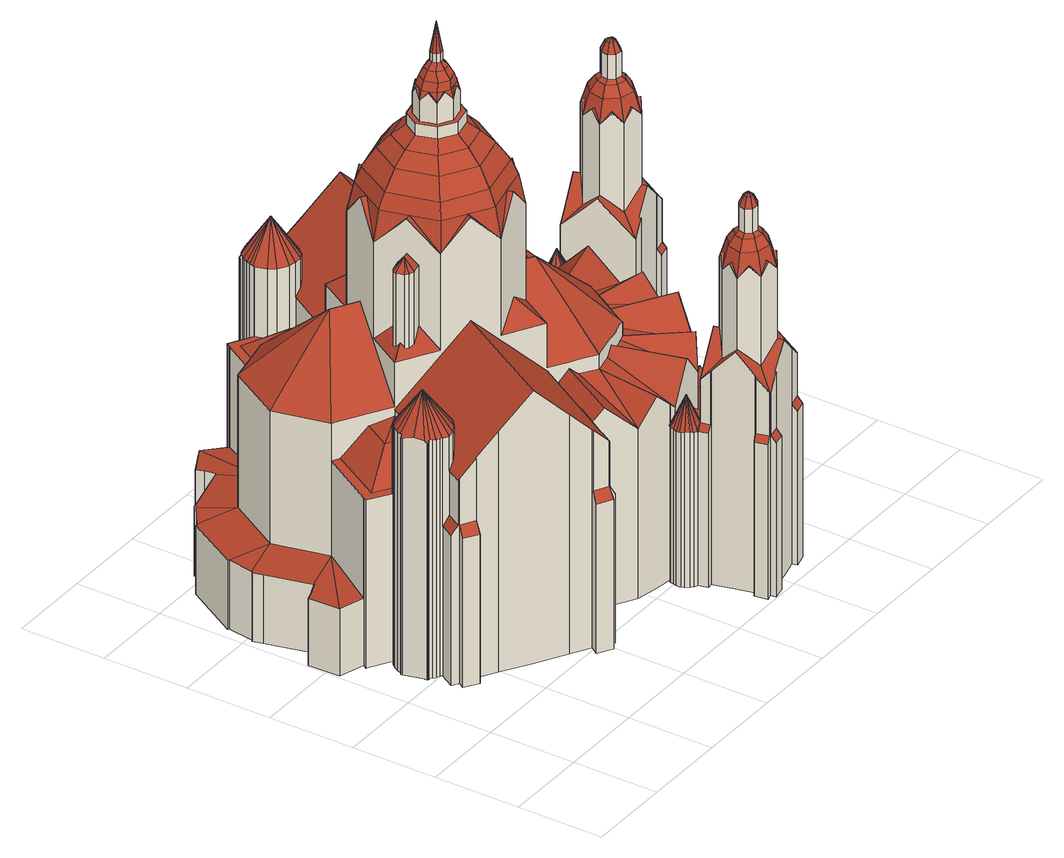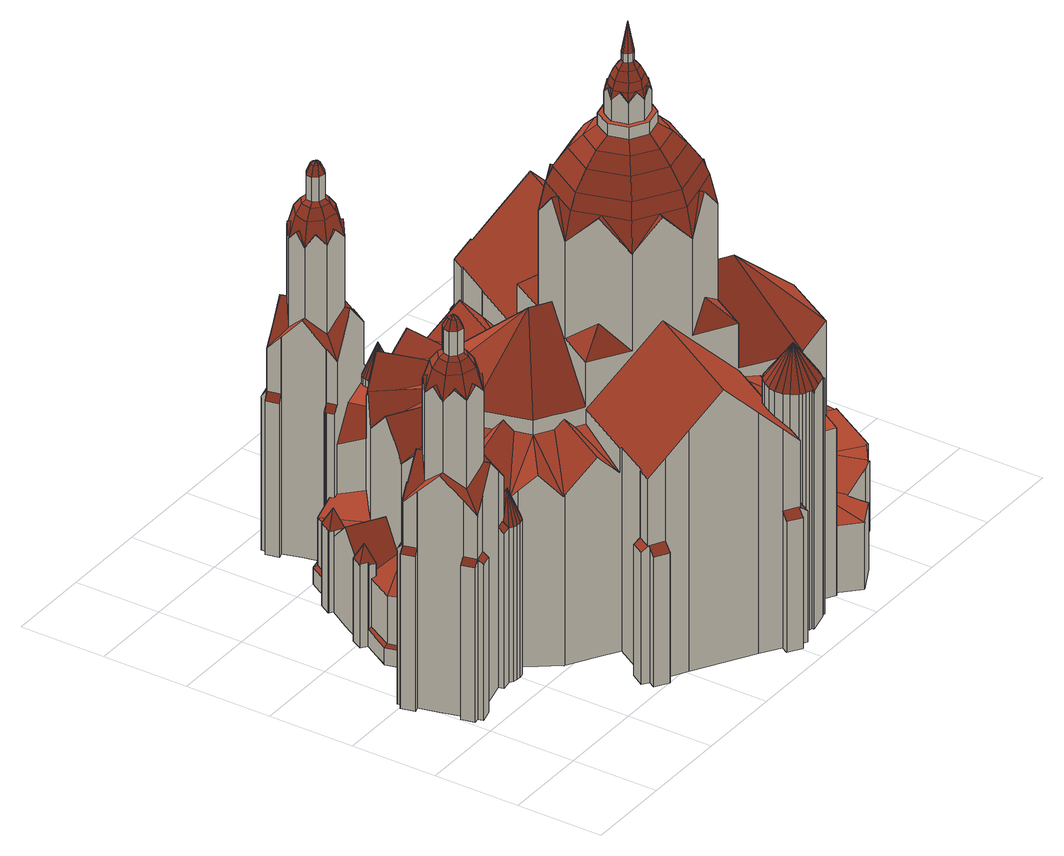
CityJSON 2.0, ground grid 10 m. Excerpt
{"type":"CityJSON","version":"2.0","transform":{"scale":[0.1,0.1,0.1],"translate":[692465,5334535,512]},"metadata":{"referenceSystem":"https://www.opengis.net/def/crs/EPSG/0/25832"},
"CityObjects":{
"building1":{"type":"Building","attributes":{"name":"St. Lukas","Gemeindeschluessel":"09162000","HoeheDach":"576.080","HoeheGrund":"512.610","Methode":"2000","NiedrigsteTraufeDesGebaeudes":"514.585","Geometrietyp2DReferenz":"3000","function":"31001_3041","roofType":"3100","measuredHeight":63.47},"geometry":[{"type":"MultiSurface","lod":"2","boundaries":[[[0,1,2,3,4]],[[5,6,7]],[[8,9,10,11]],[[12,13,14,15,16,17,18,19]],[[20,21,22,23,24,25,26]],[[27,28,29,30]],[[31,32,33,34,35]],[[36,37,38,39]],[[40,41,42,43]],[[44,45,46,47]],[[48,49,50,51,52,53,54]],[[36,39,55]],[[56,57,58]],[[59,60,61,62,63,64]],[[65,66,5]],[[67,68,69,70]],[[62,71,72,73,74,75,63]],[[76,77,78,79,80,81]],[[82,83,84,85,86,87]],[[88,89,90,91,92]],[[93,94,95,84,83,96]],[[97,98,99,100]],[[101,102,103,104]],[[105,106,36]],[[107,108,109,5,110,111,112,113]],[[114,28,27,115,116,117]],[[118,119,120,121]],[[122,123,124,125]],[[126,127,128]],[[129,130,131]],[[132,133,134,135]],[[136,137,138,139]],[[140,141,142,143]],[[144,145,146]],[[147,148,1,0,149]],[[150,151,152,153,154,155]],[[156,157,158,159,160,161,162,163,164]],[[165,166,167,168,169,170,171]],[[12,19,172]],[[173,174,175,176,177]],[[178,179,180]],[[181,167,166,182]],[[183,184,185,186]],[[187,188,45]],[[189,190,191]],[[192,193,194,195]],[[196,197,198,199,200,201,202]],[[203,204,205]],[[206,207,208,209,210,211]],[[212,213,214,215]],[[208,216,69,209]],[[217,218,219,220]],[[221,222,223,224,225,226]],[[227,228,229,230,30,29]],[[231,232,69]],[[168,167,181,233]],[[234,235,236,237,238,239]],[[166,165,240,182]],[[180,241,242]],[[243,244,245,246,64,63,75,90,89,88]],[[247,228,227,12]],[[248,249,250,251,252,253]],[[254,255,256,257]],[[258,259,260,261]],[[191,190,262]],[[263,264,187,45,44]],[[265,266,267,268,269,270]],[[80,79,271]],[[129,131,272]],[[273,125,274,275,276]],[[277,278,279]],[[280,281,282,283,284]],[[135,134,285,286,287,288,289,290]],[[291,292,293,294]],[[295,296,297]],[[298,299,300,301]],[[302,303,304,305]],[[187,264,306,188]],[[307,308,309,310,251,250,311,312,313,314]],[[315,316,317,318]],[[319,157,320]],[[272,131,321]],[[57,322,323,324,325]],[[326,327,328,329,330,331,332,333,334,335,336,337,338,339,340]],[[341,342,343]],[[344,345,173,346]],[[347,348,349,350,351,352]],[[353,354,355,356]],[[357,358,359]],[[176,360,129,272,177]],[[361,362,363,364,365,366]],[[367,172,368,369]],[[318,370,371,372,373,315]],[[296,374,375,376,377,297]],[[378,288,287,379]],[[380,381,382,383]],[[384,212,215,385]],[[386,387,388,389]],[[84,95,10,5,85]],[[390,391,392,393,394,395,396,397]],[[398,399,386]],[[400,401,402,403]],[[404,405,406,407,245,408,409]],[[410,411,258,412]],[[413,68,67,414]],[[415,416,398,417]],[[418,419,420,421,422,423,333]],[[424,425,354,353]],[[426,16,15,427]],[[428,429,430,431]],[[432,433,434,147,435,436]],[[79,78,437,438,145,439]],[[335,334,36]],[[323,302,305,324]],[[440,441,442,443]],[[444,445,9,8]],[[446,447,448]],[[100,407,406,449]],[[450,451,452,453]],[[454,455,456]],[[457,458,459,460,461,462]],[[463,464,446]],[[304,242,241,465]],[[466,467,468]],[[469,21,20]],[[470,471,472,473,474]],[[425,475,12]],[[476,477,367,369,478,479]],[[111,110,480,481,482,483]],[[484,485,486,487,488,489,54]],[[177,272,346]],[[490,170,169,168,233,491,152,151,150,492,493,494,495,496,497,498,499,500,501,502,503,504,31,35,505,506,507,508,509,510,511,512,513,514,515,516,517,518,517,118,121,519,520,201,200,199,470,474,521,384,385,522,523,524,525,526,527,413,414,528,529,530,207,206,211,531,532,533,534,535,536,537,538,539,540,541,542,543,544,545,546,547,548,549,550,551,552,553,554,555,556,557,558,96,83,82,87,235,234,239,559,267,266,265,560,561,562,563,564,565,566,567,483,482,481,568,569,570,571,572,573,574,575,576,263,44,47,217,220,577,428,431,578,579,580,581,582,397,396,395,394,583,584,585,586,587,588,589,590,591,378,379,479,478,369,368,592,593,594,426,427,595,314,313,312,311,250,249,248,116,115,27,30,230,229,596,597,598,599,600,601,602,603,604,605,606,607,25,24,23,608,609,610,163,162,161,160,611,612,613,614,615,616,617,618,619,620,621,622,623,624,625,626,627,628,629,630,631,632,633,460,459,458,634,635]],[[436,435,147,149,636]],[[637,638,639]],[[640,452,641,642,643]],[[644,228,247,645,646]],[[465,647,383,648]],[[145,144,649]],[[650,651,652,653]],[[654,655,656]],[[81,657,658]],[[659,660,661,469]],[[131,662,278,663,664,665]],[[248,253,117,116]],[[666,667,133]],[[364,668,669]],[[598,224,223,599]],[[215,214,670,671,523,522,385]],[[672,673,674,464]],[[675,475,425,424]],[[676,138,137,541,540,539,677]],[[293,292,69]],[[678,261,360,176]],[[417,398,386,389]],[[641,452,679,680,681,104,103,682,683,684,642]],[[685,341,686]],[[429,687,188,688,689,690,430]],[[691,692,402,69,68]],[[473,196,202,693,694,695,696,697]],[[698,699,700,701]],[[702,703,704,297,705,706]],[[707,708,709,710]],[[711,712,653,713]],[[330,329,714,715,716,331]],[[717,718,719,720,721,467,466]],[[722,723,500,499,724]],[[725,726,727,728,729,730]],[[39,38,619,618]],[[446,651,650]],[[374,296,295]],[[731,732,733,734,735,736,737]],[[130,662,131]],[[738,739,740,741]],[[742,743,744,745]],[[746,747,683,682]],[[748,725,749]],[[554,750,751,555]],[[752,155,154,753,754,714,329]],[[755,756,757,586,585,584]],[[336,335,758,759]],[[760,761,762,763]],[[416,764,399]],[[587,765,766,588]],[[767,105,36]],[[69,768,769]],[[770,771,156,164,772,773,661,660,774,775,776]],[[23,22,777,608]],[[394,393,778,583]],[[457,779,780,634,458]],[[19,18,593,592]],[[515,781,782,516]],[[300,783,301]],[[784,785,545,544,786]],[[787,788,789,790]],[[201,520,519,789,693,202]],[[791,711,713,273]],[[485,792,793,486]],[[794,254,257,795]],[[601,600,222,221,796]],[[797,4,3,798,704]],[[799,66,65,800]],[[38,37,801,620,619]],[[351,802,277]],[[128,803,804]],[[805,806,128,804,655,807]],[[808,362,361]],[[409,809,810,404]],[[811,739,738]],[[812,436,636,813,814]],[[785,784,815,816]],[[817,818,819,573,572,571]],[[820,821,822,823]],[[130,278,662]],[[283,722,724,824,825,826,827]],[[123,828,829,830]],[[831,12,477,476,832]],[[833,433,432]],[[601,796,834,602]],[[366,638,637]],[[186,185,821,820]],[[550,549,835,836,837,551]],[[838,839,840,841]],[[842,843,781,515,514]],[[465,241,179,647]],[[844,845,846,847]],[[779,457,848,849]],[[823,822,850,851]],[[852,750,554,553,552,853,854]],[[54,53,346,321,131,665,855,719,718,717,856,857]],[[858,859,262,860,861,862]],[[736,863,377,864,865,737]],[[173,177,346]],[[47,46,218,217]],[[866,867,791,273,276]],[[868,247,12]],[[751,869,870,871,557,556,555]],[[244,243,88,92,872]],[[759,758,873,874]],[[875,876,4,797]],[[401,231,69]],[[505,35,34,709,708]],[[199,198,471,470]],[[877,878,292,291]],[[669,668,838,879,880]],[[493,881,882,494]],[[883,884,364]],[[476,479,379,287,286,832]],[[348,885,349]],[[886,887,858]],[[114,117,253,252,251,310,888,12]],[[764,742,399]],[[889,890,7,891]],[[9,445,5]],[[197,196,473,472]],[[399,387,386]],[[883,347,884]],[[713,122,125,273]],[[194,797,704,703,702]],[[713,653,652,122]],[[892,658,56]],[[228,644,893,596,229]],[[894,895,896,897,898,899,900,901]],[[902,12,903]],[[904,69,216]],[[165,171,848,457,462,728,727,726]],[[905,225,224,598,597,596,893]],[[841,906,907,908]],[[41,180,42]],[[909,910,911,912,913,450,453,640,643,914,738,895]],[[138,676,915,139]],[[41,916,180]],[[754,753,917,918,919,714]],[[639,174,173]],[[920,672,464,463]],[[333,423,422,921,922,923,334]],[[924,446,650]],[[925,926,857,856,717,466,927]],[[730,729,928]],[[257,672,920,795]],[[875,929,744,876]],[[283,827,930,284]],[[186,931,259,183]],[[265,270,932,560]],[[487,933,299,488]],[[934,935,936,937]],[[646,645,938,226]],[[913,912,911,910,909,895,894]],[[402,401,69]],[[357,359,205]],[[279,278,130]],[[939,940,941,942]],[[943,944,945,946,667,666]],[[947,948,949,707,710,950]],[[149,0,951,952]],[[140,74,73,953]],[[954,351,955]],[[607,956,26,25]],[[840,839,957,958]],[[794,795,711,791]],[[529,904,216,530]],[[356,355,902,959]],[[49,301,783,50]],[[795,920,712,711]],[[146,189,960]],[[961,962,33,32]],[[963,244,964,965]],[[464,674,446]],[[954,352,351]],[[966,967,968]],[[288,378,591,590,589,969,967,966,289]],[[852,854,870,869]],[[434,970,971,972,341,685]],[[469,20,26,956,973,659]],[[845,65,5]],[[79,649,974]],[[752,975,881,493,492,150,155]],[[920,463,924,712]],[[679,339,338,680]],[[193,388,929,875]],[[976,977,94,93]],[[978,688,979,391,390,980,981]],[[908,907,982,983]],[[431,430,690,578]],[[69,984,210]],[[959,902,903,945]],[[668,884,985,839,838]],[[674,673,829,447]],[[261,260,986,360]],[[594,593,18,17,16,426]],[[238,237,5,987]],[[365,669,366]],[[988,989,990,991,992]],[[399,993,387]],[[950,994,962,961,995,996]],[[448,447,829,828]],[[360,986,279,130,129]],[[997,998,794,791,867]],[[999,382,1000,887,886]],[[12,308,307,13]],[[543,542,136,139,915,786,544]],[[277,802,278]],[[798,3,374,295,297,704]],[[276,275,274,358,357,205]],[[1001,932,270,269,268,987,5,1002]],[[1003,639,173,345]],[[843,842,788,787]],[[1004,1005,814,1006,1007,1008]],[[57,325,1009]],[[923,922,767,1010]],[[813,1011,192,195]],[[1012,1013,527,526,525,732,731]],[[851,850,1014,1015]],[[706,1016,297,377,863,736]],[[1017,1018,1019,1020]],[[381,960,191,1000,382]],[[934,937,1021,1022]],[[1023,189,146]],[[1024,1025,1026,1027]],[[1028,1029,56,58,1009,1030]],[[694,1031,970,434,833,432]],[[1025,1032,454]],[[965,964,872,92,91,1033,450,913,1034,1035,1036,1037,1038,1039]],[[1040,810,809,1041]],[[300,1042,1043,1044]],[[1045,706,1046]],[[1009,1047,858,862,1048,1030]],[[931,958,260,259]],[[646,226,905,893,644]],[[849,1049,780,779]],[[354,425,12]],[[1050,232,231,1051]],[[725,730,928]],[[937,40,43,1021]],[[741,740,159,158,1052]],[[846,845,5]],[[583,778,755,584]],[[422,421,1053,628,627,626]],[[705,1016,706]],[[887,859,858]],[[442,441,5]],[[42,180,1054]],[[1055,1056,729,126,128,806]],[[1057,55,39,618,617,616]],[[416,399,398]],[[906,1058,820,823]],[[535,534,1026,1059,456,536]],[[98,948,947,950,996,1060,99]],[[1007,1061,702,706,1045,1008]],[[102,36,103]],[[575,574,573,819,890,889,1062,1063,576]],[[955,351,277]],[[631,630,1019,1018,1064]],[[50,783,1044,51]],[[820,1058,931,186]],[[841,840,1058,906]],[[456,455,1065,1066]],[[721,720,719,855,663,278,802,351,350,885,899,898,897,896,895,738,741,1052,319,320,771,770,776,1067,943,666,132,135,290,467]],[[701,877,291,294,1050,1051,400,403,1068,1040,1041,1069,698]],[[873,36,102]],[[918,1070,919]],[[68,1071,737,865,864,1072,316,315,373,405,404,810,1040,1068,403,402,692,691]],[[99,1060,407,100]],[[180,179,241]],[[453,452,640]],[[610,772,164,163]],[[729,127,126]],[[604,774,660,605]],[[620,801,106,621]],[[998,1073,1074,254,794]],[[1075,415,417,1011]],[[624,1076,1077,625]],[[122,652,828,123]],[[1078,761,760]],[[501,282,281,502]],[[1079,12,1080]],[[87,86,236,235]],[[121,120,790,789,519]],[[210,984,531,211]],[[518,517,516,782,787,788,1081]],[[43,42,1054,303]],[[581,981,980,582]],[[366,880,638]],[[651,448,828,652]],[[445,442,5]],[[434,685,686]],[[506,707,949,507]],[[982,1015,410,412]],[[654,656,358]],[[48,489,488,299,298,301,49]],[[541,137,136,542]],[[232,293,69]],[[1005,1004,1082]],[[61,284,930,827,71,62]],[[1082,1004,1008]],[[236,86,85,5,237]],[[349,885,350]],[[960,189,191]],[[979,392,391]],[[1083,1079,1080,1084]],[[326,1085,143,142,1086,1087,327]],[[948,98,97,508,507,949]],[[294,293,232,1050]],[[499,498,497,1088,1089,824,724]],[[285,831,832,286]],[[443,442,445,444]],[[609,608,777,1090,773,772,610]],[[1091,972,1092,1093,317,316,375]],[[124,1094,806,805,807]],[[213,212,384,521,474,473,697]],[[1095,1096,1097,1098,894,901,1099,1100]],[[1089,1088,141,140,953]],[[1101,1102,1103,1018]],[[193,875,797,194]],[[681,680,338,337,336,759,874,101,104]],[[1081,788,842,1092,972,971,970]],[[188,306,927,1104,688]],[[830,829,673,256]],[[919,203,205,716,715,714]],[[990,1105,991]],[[1086,142,141,1088,497,496,495,494,882]],[[1106,1047,1009]],[[712,924,650,653]],[[300,1044,783]],[[914,683,738]],[[902,355,12]],[[879,908,983,175]],[[133,667,946,1083,1084,285,134]],[[634,780,1049,635]],[[145,1023,146]],[[15,14,13,307,314,595,427]],[[441,846,5]],[[36,106,801]],[[748,749,917]],[[2,1,341,343,374,3]],[[808,363,362]],[[658,322,56]],[[788,787,119,118,517,518,1081]],[[564,563,562,561,560,932,1001,1002,109,108,107,565]],[[271,974,934,1022,657]],[[658,657,1022,323,322]],[[1107,743,742,764]],[[74,1085,326,340,1108,1109,75]],[[660,659,973,606,605]],[[688,978,689]],[[1045,1046,1008]],[[1066,1065,1110,942]],[[1054,180,242]],[[227,29,28,114,12]],[[58,57,1009]],[[952,1107,415,1075]],[[36,801,37]],[[372,371,1111,449,406,405,373]],[[906,823,851,907]],[[1112,868,475,675]],[[66,6,5]],[[90,451,450,1033]],[[891,1113,799,800,1114,1115,760,763]],[[5,818,817,1116]],[[800,65,845,844,1114]],[[666,133,132]],[[993,745,744,929]],[[1117,936,380,1118]],[[664,663,855]],[[226,938,796,221]],[[1039,1038,1037,1036,1035,1034,913,894]],[[54,489,48]],[[729,728,1119,1120,128,127]],[[742,745,399]],[[324,999,886,1106,325]],[[486,793,933,487]],[[225,905,226]],[[816,815,1121,1122,548,547,546]],[[69,699,1024]],[[537,536,456,1066,942,941,1123,538]],[[69,769,984]],[[629,1020,1019,630]],[[5,7,890,819,818]],[[871,870,854,853,837,836,1124,1125,1126,1127,844,847,440,443,444,8,11,1128]],[[325,1106,1009]],[[765,757,756,968,967,969,766]],[[1013,1012,1071,68]],[[81,658,892]],[[399,745,993]],[[1129,1130,1131,1132,1039,894,1098]],[[420,1133,1120,1064,1053,421]],[[979,468,467,290,968]],[[52,1043,1042,792,485,484,639,1003,345,344,346,53]],[[951,743,1107,952]],[[387,993,929,388]],[[927,466,1104]],[[415,1107,764,416]],[[876,744,743,951]],[[466,468,1104]],[[434,686,341,1,148,147]],[[645,247,868,1112]],[[974,649,144,935,934]],[[90,1033,91]],[[1015,1014,1134,410]],[[551,837,853,552]],[[784,786,1121,815]],[[5,1116,1135,1136]],[[304,465,648,305]],[[154,153,240,165,726,1137,753]],[[565,107,113,566]],[[343,342,374]],[[767,1010,767,1076,624,623,622,105]],[[407,1060,996,995,246,245]],[[638,880,879,175,174]],[[628,1053,1017,1020,629]],[[446,448,651]],[[753,1137,726,725,748,917]],[[682,36,1138,746]],[[1051,231,401,400]],[[1070,917,998,997,867,919]],[[826,825,824,1089,953,73,72,71,827]],[[475,868,12]],[[1139,716,205,359,358,418]],[[1058,840,958,931]],[[844,1127,1126,1078,1115,1114]],[[32,31,504,503,502,281,280,60,59]],[[528,414,67,70,904,529]],[[368,172,19,592]],[[1080,12,831]],[[12,172,367]],[[803,128,1120,1133,420,655]],[[683,747,811,738]],[[80,271,81]],[[1111,97,100,449]],[[1006,814,813,195,1007]],[[1059,454,456]],[[621,106,105,622]],[[643,642,684,683,914]],[[891,7,6,1113]],[[244,872,964]],[[847,846,441,440]],[[1106,858,1047]],[[951,0,4,876]],[[303,1054,242,304]],[[157,156,771,320]],[[1110,939,942]],[[332,331,716,1139,418,333]],[[990,963,965,1105]],[[123,830,1094,124]],[[638,174,639]],[[1021,43,303,302]],[[1140,76,81,892,56,1029]],[[1113,6,66,799]],[[725,928,729,1056,1141,1074]],[[1115,1078,760]],[[701,700,878,877]],[[292,878,69]],[[192,389,388,193]],[[12,888,310,309,308]],[[1118,380,383,647]],[[669,880,366]],[[1011,417,389,192]],[[559,239,238,987,268,267]],[[500,723,282,501]],[[979,968,756,755,778,393,392]],[[710,962,994,950]],[[985,347,954]],[[274,1142,807,655,654,358]],[[1024,699,698,1069,1041,809,990,989,988,1143,1025]],[[1143,988,992,1032,1025]],[[582,980,390,397]],[[769,768,1027,1026,534,533,532]],[[60,280,284,61]],[[1067,776,775,834,796,938,645,1112,675,424,353,356,959,945,944,943]],[[747,746,1138,1057,616,615,614]],[[700,699,69]],[[983,982,412,678]],[[191,262,1000]],[[195,194,702,1061,1007]],[[873,758,36]],[[705,297,1016]],[[1052,158,157,319]],[[120,119,787,790]],[[693,789,788,1081,970,1031,694]],[[411,183,259,258]],[[255,1056,1055,806,1094]],[[1118,178,916,1117]],[[175,983,678,176]],[[531,984,769,532]],[[454,1032,992,991,1105,965,1039,1132,1131,1130,1129,1098]],[[648,383,382,999]],[[51,1044,1043,52]],[[340,339,679,1108]],[[5,1136,480,110]],[[36,55,1057,1138]],[[833,434,433]],[[606,973,956,607]],[[588,766,969,589]],[[804,803,655]],[[509,371,370,510]],[[509,508,97,1111,371]],[[190,189,1144,1145,860,262]],[[647,179,178,1118]],[[1026,1025,454,1059]],[[747,614,613,612,611,160,159,740,739,811]],[[632,1103,1102,633]],[[907,851,1015,982]],[[636,149,952,1075]],[[9,5,10]],[[793,300,933]],[[690,689,978,580,579,578]],[[506,505,708,707]],[[1074,1141,1056,255,254]],[[364,363,808,1100,1099,901,900,899,885,348,347,883]],[[79,974,271]],[[1017,1053,1064,1018]],[[45,188,687,219,218,46]],[[480,1136,1135,569,568,481]],[[204,919,867,866,276,205]],[[322,57,56]],[[213,697,670,214]],[[355,354,12]],[[103,36,682]],[[548,1122,835,549]],[[917,1070,918]],[[1062,889,891,763,762,306,264,1063]],[[113,112,111,483,567,566]],[[256,673,672,257]],[[538,1123,677,539]],[[334,923,1010,767,36]],[[878,700,69]],[[377,376,375,316,1072,864]],[[524,523,671,733,732,525]],[[792,1042,300,793]],[[1018,1064,461,1101]],[[471,198,197,472]],[[835,1122,1121,786,915,676,677,1123,941,940,1146,1124,836]],[[957,955,277,279,986]],[[636,1075,1011,813]],[[975,752,329,328]],[[977,11,10,95,94]],[[735,734,1008,1046,706,736]],[[412,258,261,678]],[[469,661,773,1090]],[[762,761,1078,1126,1125,1124,1146,940,939,1110,1065,455,454,1098,1097,1096,1095,1100,808,361,366,637,639,484,54,857,926,925,927,306]],[[838,841,908,879]],[[671,670,697,696,1147,734,733]],[[347,985,884]],[[143,1085,74,140]],[[305,648,999,324]],[[917,749,725,1074,1073,998]],[[209,69,210]],[[919,204,203]],[[968,290,289,966]],[[90,75,1109,1108,679,452,451]],[[887,262,859]],[[439,649,79]],[[937,936,1117,40]],[[272,321,346]],[[777,22,21,469,1090]],[[758,335,36]],[[170,490,635,1049,849,848,171]],[[70,69,904]],[[1022,1021,302,323]],[[463,446,924]],[[125,124,807,1142,274]],[[365,364,669]],[[976,1128,11,977]],[[410,1134,1148,411]],[[664,855,665]],[[460,633,1102,1101,461]],[[775,774,604,603,602,834]],[[710,709,34,33,962]],[[271,657,81]],[[995,961,32,59,64,246]],[[916,178,180]],[[347,352,954]],[[69,1024,1027,768]],[[1117,916,41,40]],[[145,438,1149,1144,189,1023]],[[1119,728,462,461,1064,1120]],[[1150,1151,1005]],[[545,785,816,546]],[[933,300,299]],[[530,216,208,207]],[[787,782,781,843]],[[842,514,513,512,1093,1092]],[[1084,1080,831,285]],[[580,978,981,581]],[[1064,1018,1103,632,631]],[[946,945,903,1079,1083]],[[922,921,1077,1076,767]],[[809,409,408,245,244,963,990]],[[874,873,102,101]],[[12,367,477]],[[558,557,871,1128,976,93,96]],[[936,935,381,380]],[[958,957,986,260]],[[1002,5,109]],[[512,511,510,370,318,317,1093]],[[935,144,146,960,381]],[[599,223,222,600]],[[491,233,181,182,240,153,152]],[[1135,1116,817,571,570,569]],[[411,1148,184,183]],[[586,757,765,587]],[[577,220,219,687,429,428]],[[327,1087,1086,882,881,975,328]],[[626,625,1077,921,422]],[[527,1013,68,691,68,413]],[[674,447,446]],[[750,852,869,751]],[[1000,262,887]],[[695,694,432,1150,1005,696]],[[358,656,655,420,419,418]],[[341,972,1091,375,374,342]],[[1005,1082,1008,734,1147,696]],[[432,1151,1150]],[[364,884,668]],[[256,255,1094,830]],[[439,145,649]],[[903,12,1079]],[[839,985,954,955,957]],[[576,1063,264,263]],[[1012,731,737,1071]],[[886,858,1106]],[[1151,432,436,812,814,1005]],[[282,723,722,283]],[[688,1104,468,979]],[[1014,850,822,821,185,184,1148,1134],[1048,862,861,860,1145,1144,1149,438,437,78,77,76,1140,1029,1028,1030]]],"semantics":{"surfaces":[{"type":"RoofSurface"},{"type":"WallSurface"},{"type":"GroundSurface"}],"values":[0,0,1,0,1,1,1,0,1,1,0,0,0,0,0,0,0,1,1,0,1,0,1,0,0,1,1,0,0,0,0,0,0,0,0,1,1,1,0,0,0,0,1,0,0,0,1,0,1,0,0,1,0,1,0,1,1,1,0,1,0,1,0,0,0,1,1,0,0,0,0,0,0,1,0,0,0,1,1,1,0,0,0,1,0,0,1,1,0,0,1,1,0,1,1,0,1,0,0,1,0,1,0,0,1,0,0,1,1,1,0,1,0,0,1,1,0,1,0,0,1,0,1,0,1,1,0,1,1,0,0,2,0,0,0,1,0,0,0,0,0,1,1,1,0,0,1,1,0,1,1,0,0,0,1,0,0,0,0,1,0,0,1,0,0,1,1,1,0,0,0,0,0,0,1,0,1,0,1,1,0,0,1,0,0,0,1,1,1,1,1,0,1,1,1,0,1,0,1,0,1,1,0,0,0,0,1,0,0,0,1,1,0,0,1,0,0,1,0,1,1,0,1,1,1,1,1,1,1,1,0,0,1,0,0,1,0,1,0,0,1,1,1,0,1,0,1,0,0,0,0,1,0,1,0,0,0,0,1,0,1,0,0,0,0,1,0,0,1,1,0,1,0,0,1,0,0,0,1,1,0,0,1,1,0,1,0,0,0,0,1,1,0,0,1,0,1,0,0,1,1,1,1,0,1,0,0,0,0,1,1,1,0,0,0,1,0,0,1,0,0,0,1,0,1,0,0,0,1,0,0,0,0,1,0,0,0,0,0,1,0,0,0,0,0,1,0,0,1,0,1,1,1,0,0,0,0,1,1,1,0,1,0,0,0,1,0,0,0,0,1,0,0,0,0,1,1,0,0,0,0,0,1,0,0,1,1,0,0,1,0,1,1,0,0,0,1,0,0,0,1,1,0,0,1,0,1,1,0,1,1,1,0,1,0,1,1,1,1,1,1,0,0,0,0,1,0,0,1,1,0,0,1,0,0,0,0,0,1,1,1,1,1,1,1,1,0,0,1,0,0,0,0,0,0,1,1,1,0,1,0,0,0,0,0,0,0,1,0,1,0,0,0,0,0,0,1,1,0,0,0,0,1,0,0,0,0,0,0,1,0,1,0,1,0,0,0,0,1,0,0,0,0,1,0,1,1,0,0,1,1,1,0,1,0,1,0,0,0,0,0,0,0,0,0,1,1,1,0,0,0,1,0,0,1,0,0,1,1,1,0,0,0,1,0,1,0,0,1,0,1,0,1,0,1,0,1,0,1,1,1,1,0,0,1,0,0,0,0,0,1,0,1,0,1,0,0,1,1,0,0,0,0,0,0,1,1,0,0,1,0,1,0,0,0,1,1,1,0,0,0,0,1,0,1,1,1,0,1,0,0,0,0,0,0,0,0,0,0,0,1,0,1,1,0,1,1,0,0,0,1,1,0,1,1,1,1,0,1,1,0,0,0,0,1,1,0,1,0,1,0,1,0,0,1,0,0,1,0,0,1,1,1,0,0,0,1,0,1,0,0,0,0,1,1,1,0,1,1,0,0,0,1,0,0,0,0,1,1,0,0,0,0,0,0,1,0,0,0,0,0,1,1,0,1,1,0,0,0,0,0,0,1,1,0,0,1,0,1,0,1,1,1,1,1,0,1,1,0,1,0,0,0,1,0,1,1,1,1,1,1,0,1,1,0,0,0,1,1,1,1,0,0,0,0,0,0,1,1,0,0,0,1,0]}}]}
},
"vertices":[
[414,58,409],[422,60,398],[416,66,398],[410,73,398],[406,66,409],[70,229,333],[78,260,289],[69,260,289],[78,197,256],[78,197,289],[69,196,289],[69,196,248],[254,535,333],[235,558,290],[235,558,289],[234,558,288],[232,558,287],[233,556,289],[233,555,290],[229,551,290],[437,482,168],[437,482,169],[444,478,163],[444,478,6],[437,482,6],[436,483,6],[436,483,168],[269,560,6],[269,560,290],[272,558,289],[272,558,6],[503,146,6],[503,146,96],[503,146,103],[507,143,103],[507,143,6],[501,354,227],[495,368,191],[495,368,190],[491,365,190],[252,326,595],[252,326,606],[247,325,606],[247,325,595],[4,285,6],[4,285,86],[3,322,86],[3,322,6],[148,308,318],[146,312,314],[148,316,312],[152,319,315],[166,322,329],[159,347,304],[134,305,304],[488,362,190],[229,317,558],[229,327,568],[227,326,568],[518,170,124],[532,194,96],[521,201,96],[525,208,88],[493,217,96],[479,193,124],[93,253,289],[87,258,289],[340,81,190],[344,79,190],[347,95,227],[340,82,190],[530,215,88],[532,214,87],[534,212,86],[552,243,86],[498,224,96],[245,308,533],[254,310,533],[263,312,533],[263,312,558],[254,310,568],[245,308,558],[62,200,6],[62,199,6],[62,199,290],[62,200,290],[59,201,289],[59,201,6],[479,193,244],[493,217,216],[498,224,208],[417,244,232],[411,234,244],[52,182,184],[62,199,184],[62,199,289],[52,182,6],[471,100,26],[491,133,26],[488,135,29],[469,104,29],[498,335,180],[498,335,189],[494,336,189],[494,336,180],[510,368,190],[505,369,190],[41,234,288],[42,231,289],[44,222,292],[43,237,291],[43,236,291],[42,236,289],[41,236,287],[268,560,290],[268,560,6],[265,562,6],[265,562,290],[447,21,6],[447,21,189],[432,17,189],[432,17,6],[551,333,413],[557,339,413],[556,344,409],[547,336,409],[581,344,385],[584,346,385],[576,355,372],[197,396,454],[228,404,454],[192,402,419],[197,457,236],[215,487,236],[201,536,206],[165,476,206],[209,89,184],[218,105,184],[213,107,195],[204,92,195],[552,243,29],[556,243,26],[547,277,26],[544,276,29],[269,327,568],[272,327,558],[267,335,568],[417,43,398],[420,51,398],[411,46,409],[547,285,6],[570,290,6],[594,296,6],[594,296,263],[570,290,288],[547,285,264],[404,426,248],[404,426,218],[425,413,244],[457,394,209],[457,394,6],[425,413,6],[404,426,6],[403,427,6],[403,427,249],[609,299,248],[609,299,197],[610,294,191],[610,294,6],[609,299,6],[608,300,6],[608,300,248],[226,545,290],[175,314,454],[184,283,454],[189,287,472],[174,344,472],[166,346,454],[253,335,606],[249,338,606],[248,331,641],[595,290,191],[594,295,197],[252,360,519],[252,360,533],[272,349,533],[272,349,519],[34,276,86],[73,341,93],[267,345,558],[259,350,568],[258,347,568],[387,51,413],[389,59,413],[385,61,409],[382,50,409],[384,11,264],[384,11,197],[385,5,189],[385,5,6],[384,11,6],[384,12,6],[384,12,264],[536,310,385],[539,313,385],[528,320,372],[332,93,6],[332,92,6],[332,92,190],[332,93,190],[332,97,190],[332,97,6],[362,6,190],[368,8,197],[364,23,197],[359,21,190],[334,88,191],[13,325,6],[13,325,87],[26,330,88],[26,330,6],[308,558,169],[313,566,162],[298,576,162],[293,568,168],[292,569,168],[291,568,169],[274,556,290],[275,556,289],[275,556,6],[274,556,6],[361,87,189],[362,90,189],[595,290,6],[55,203,6],[56,203,6],[56,203,290],[55,203,290],[53,205,290],[53,205,6],[594,295,263],[244,336,606],[242,332,606],[465,169,216],[460,162,208],[460,162,96],[465,169,96],[279,548,289],[262,563,6],[262,564,6],[261,565,6],[261,565,287],[262,564,289],[262,563,290],[574,320,409],[576,332,409],[571,331,413],[569,323,413],[220,367,508],[255,375,508],[257,389,493],[211,379,493],[252,354,558],[34,276,6],[34,276,206],[48,207,6],[49,207,6],[50,208,6],[50,208,290],[49,207,289],[48,207,287],[253,313,568],[182,371,454],[544,324,409],[540,340,398],[538,331,398],[536,322,398],[286,395,454],[261,418,419],[260,411,454],[532,194,103],[532,195,105],[537,192,105],[533,203,124],[521,201,103],[227,521,206],[223,534,206],[197,549,206],[194,544,206],[194,545,206],[156,481,206],[363,100,180],[363,100,189],[363,95,189],[363,95,180],[402,78,385],[402,81,385],[390,84,372],[148,308,401],[149,303,401],[160,311,413],[146,312,401],[238,324,588],[243,327,595],[242,332,595],[236,333,588],[73,341,206],[237,559,290],[249,562,290],[257,564,289],[260,565,289],[260,565,6],[257,564,6],[249,562,6],[237,559,6],[428,100,197],[428,100,248],[430,89,260],[430,89,197],[374,351,231],[363,357,231],[176,375,454],[232,319,568],[234,320,578],[230,334,578],[227,335,568],[532,274,91],[532,274,189],[531,279,197],[531,279,248],[523,311,280],[521,318,288],[516,340,265],[512,357,248],[512,357,200],[516,340,189],[516,340,180],[521,318,180],[523,311,180],[531,279,147],[531,279,91],[430,62,372],[422,70,385],[419,68,385],[166,322,444],[168,313,454],[159,347,419],[337,315,419],[337,315,304],[328,349,329],[319,384,304],[319,384,419],[328,349,454],[276,515,262],[276,515,289],[270,508,289],[270,508,260],[535,331,385],[533,344,372],[531,332,385],[201,390,472],[235,244,304],[270,252,329],[304,260,304],[304,260,419],[270,252,454],[235,244,419],[224,540,290],[226,545,6],[224,540,6],[436,90,190],[436,92,189],[435,96,189],[434,101,189],[414,79,372],[414,79,266],[402,81,277],[390,84,288],[194,544,6],[197,549,6],[258,338,588],[262,342,578],[251,349,578],[250,343,588],[362,6,6],[359,21,6],[392,52,453],[393,56,453],[389,59,442],[387,51,442],[53,489,88],[54,490,88],[77,507,89],[79,508,89],[79,508,6],[77,507,6],[54,490,6],[53,489,6],[395,49,453],[398,54,457],[359,84,180],[359,84,189],[356,82,189],[356,82,180],[428,100,91],[434,101,90],[435,96,89],[469,104,86],[439,145,96],[413,125,96],[218,336,519],[230,355,519],[204,339,508],[344,79,6],[340,81,6],[400,44,442],[399,49,453],[392,45,442],[533,344,266],[543,352,277],[552,360,288],[550,367,288],[528,361,264],[516,358,252],[281,523,262],[281,523,289],[232,558,6],[234,558,6],[12,382,6],[12,382,88],[9,394,88],[9,394,6],[405,24,372],[413,34,385],[424,39,372],[410,37,398],[403,31,398],[268,320,533],[272,327,533],[268,320,568],[103,226,262],[103,226,289],[96,210,289],[96,210,264],[89,203,262],[89,203,289],[560,328,457],[563,333,453],[559,334,453],[435,96,29],[430,265,235],[502,251,235],[507,282,208],[429,269,232],[329,188,234],[310,200,234],[291,116,208],[605,315,264],[605,315,6],[599,338,6],[593,362,6],[593,362,264],[599,338,288],[562,323,453],[565,326,453],[244,336,595],[147,392,330],[156,481,251],[96,469,251],[437,481,169],[370,2,6],[370,2,189],[369,8,197],[369,8,248],[369,8,6],[283,532,289],[223,534,290],[223,535,290],[223,535,6],[223,534,6],[45,242,290],[45,242,6],[43,237,6],[43,236,6],[178,279,304],[171,301,329],[159,298,315],[153,300,313],[149,303,314],[148,308,319],[609,300,6],[594,295,6],[547,283,6],[549,278,6],[547,278,6],[547,277,6],[556,243,6],[556,242,6],[537,211,6],[537,210,6],[544,205,6],[537,192,6],[532,195,6],[532,194,6],[518,170,6],[507,142,6],[499,129,6],[491,133,6],[471,100,6],[436,92,6],[436,90,6],[430,89,6],[430,88,6],[436,63,6],[442,42,6],[448,44,6],[452,29,6],[446,27,6],[445,27,6],[430,23,6],[407,17,6],[368,8,6],[364,23,6],[365,23,6],[360,44,6],[353,69,6],[352,69,6],[347,68,6],[340,82,6],[337,84,6],[334,88,6],[333,101,6],[334,105,6],[336,108,6],[337,108,6],[318,111,6],[291,116,6],[258,135,6],[237,148,6],[212,108,6],[213,107,6],[218,105,6],[209,89,6],[204,92,6],[203,92,6],[199,84,6],[182,94,6],[187,101,6],[188,103,6],[166,116,6],[132,136,6],[99,156,6],[77,169,6],[76,168,6],[71,160,6],[55,170,6],[60,177,6],[60,178,6],[58,178,6],[51,207,6],[47,208,6],[47,210,6],[47,211,6],[44,222,6],[42,231,6],[41,234,6],[41,236,6],[42,236,6],[46,244,6],[48,248,6],[51,251,6],[52,252,6],[55,254,6],[57,255,6],[56,256,6],[32,271,6],[31,271,6],[25,331,6],[11,395,6],[11,396,6],[16,426,6],[14,427,6],[51,490,6],[78,510,6],[90,513,6],[141,526,6],[143,527,6],[141,540,6],[139,549,6],[171,566,6],[172,566,6],[194,545,6],[229,551,6],[233,555,6],[233,556,6],[235,558,6],[285,573,6],[292,569,6],[293,568,6],[298,576,6],[313,566,6],[308,558,6],[330,544,6],[364,524,6],[397,504,6],[420,491,6],[425,500,6],[441,491,6],[434,462,6],[428,466,6],[427,467,6],[458,394,6],[458,393,6],[473,373,6],[485,357,6],[485,358,6],[487,361,6],[488,362,6],[491,365,6],[495,368,6],[500,369,6],[505,369,6],[510,368,6],[514,365,6],[515,365,6],[526,367,6],[528,361,6],[550,367,6],[574,373,6],[572,379,6],[587,383,6],[589,377,6],[595,378,6],[599,363,6],[611,317,6],[615,301,6],[402,39,409],[206,261,454],[210,267,454],[178,279,419],[424,285,232],[501,305,235],[499,315,245],[421,296,245],[275,556,162],[279,548,248],[279,548,169],[249,338,595],[240,341,588],[265,321,568],[555,327,453],[556,331,453],[551,333,442],[550,325,442],[545,349,385],[552,360,372],[543,352,385],[245,311,568],[238,315,568],[420,491,169],[420,491,267],[437,481,248],[227,410,454],[261,418,304],[227,410,329],[192,402,304],[217,444,240],[235,475,236],[300,266,454],[268,259,454],[364,23,264],[365,23,264],[569,323,442],[571,331,442],[566,330,453],[283,532,259],[213,107,248],[212,108,249],[189,342,493],[507,282,156],[501,305,180],[499,315,180],[491,350,201],[491,350,208],[494,336,222],[427,50,385],[423,51,385],[25,331,88],[58,405,93],[11,396,88],[11,395,88],[344,79,189],[350,80,189],[407,17,288],[405,24,288],[393,26,277],[382,28,266],[368,8,248],[356,110,180],[356,110,189],[360,107,189],[360,107,180],[378,65,398],[385,70,398],[392,76,398],[383,73,385],[372,68,372],[499,129,104],[507,142,104],[507,143,104],[495,140,124],[555,319,413],[555,319,442],[550,325,413],[544,301,266],[536,310,277],[528,320,288],[176,375,330],[192,402,299],[217,444,251],[197,457,251],[165,476,251],[544,205,106],[544,205,104],[537,210,106],[587,312,372],[587,312,266],[590,324,277],[592,337,288],[592,337,372],[590,324,385],[352,69,260],[353,69,260],[360,44,288],[366,46,288],[369,57,277],[372,68,266],[350,80,248],[413,327,234],[458,393,208],[458,394,208],[393,339,234],[403,55,453],[408,56,442],[403,62,442],[400,58,453],[485,357,190],[485,357,216],[578,304,385],[575,307,385],[71,160,184],[55,170,184],[547,283,264],[568,296,288],[556,299,277],[90,513,88],[141,526,88],[143,527,88],[510,336,189],[510,336,180],[90,288,236],[109,320,236],[82,336,206],[46,274,206],[402,51,453],[141,540,87],[139,549,86],[514,365,190],[336,108,191],[334,105,191],[319,384,298],[363,357,248],[427,467,249],[428,466,248],[397,504,293],[364,524,331],[290,401,331],[434,462,162],[78,510,89],[605,315,197],[611,317,190],[448,44,189],[452,29,189],[148,316,401],[203,92,195],[199,84,184],[203,92,249],[446,27,197],[446,27,248],[430,23,263],[430,23,197],[552,315,409],[171,301,401],[159,298,401],[564,312,409],[563,317,413],[308,558,267],[394,69,409],[401,74,398],[87,258,212],[93,253,212],[500,369,190],[290,401,454],[564,358,385],[564,354,385],[563,350,398],[572,348,398],[554,352,398],[279,218,304],[413,125,158],[428,100,150],[473,373,234],[395,33,398],[390,41,409],[386,35,398],[187,101,195],[182,94,184],[52,252,291],[55,254,291],[57,255,290],[278,326,519],[278,326,533],[267,307,533],[267,307,519],[537,211,103],[534,212,103],[532,214,103],[530,215,103],[557,339,442],[565,337,442],[565,337,413],[227,521,289],[223,534,289],[415,31,385],[330,544,293],[166,116,292],[132,136,331],[99,156,293],[295,272,472],[323,318,472],[308,321,493],[286,284,493],[442,42,264],[442,42,197],[99,246,248],[99,246,289],[103,235,289],[103,235,257],[609,300,248],[609,300,197],[244,302,533],[244,302,519],[76,168,195],[77,169,268],[76,168,268],[217,444,304],[159,347,299],[134,305,251],[233,350,558],[242,352,568],[252,354,533],[242,352,533],[233,350,533],[381,76,277],[389,90,288],[356,82,254],[542,315,398],[548,308,398],[282,541,289],[60,177,195],[60,177,250],[60,178,250],[404,223,232],[504,334,189],[504,334,180],[395,64,413],[403,62,413],[361,104,180],[361,104,189],[237,259,472],[236,251,454],[549,278,190],[547,278,190],[321,288,454],[315,291,454],[363,357,304],[235,348,568],[243,350,568],[260,564,289],[56,256,206],[56,256,289],[69,260,206],[237,313,568],[285,573,162],[343,275,330],[413,327,251],[393,339,251],[384,345,251],[374,351,251],[363,357,251],[337,315,299],[321,288,330],[262,504,289],[253,504,289],[337,84,191],[292,569,169],[276,296,508],[242,288,508],[240,273,493],[418,307,251],[421,296,251],[424,285,251],[429,269,251],[430,265,251],[418,307,234],[204,92,248],[255,330,606],[568,296,372],[556,299,385],[544,301,372],[563,317,442],[528,361,197],[516,358,197],[516,358,189],[558,324,453],[82,336,251],[109,320,251],[73,341,251],[586,325,385],[395,64,442],[525,208,103],[283,357,508],[47,208,288],[153,300,401],[260,317,578],[266,328,578],[261,329,588],[256,321,588],[291,568,248],[279,218,231],[279,218,248],[237,148,248],[237,148,218],[217,444,248],[235,475,248],[253,504,248],[253,504,207],[488,135,103],[491,133,103],[491,133,104],[483,138,103],[408,56,413],[407,49,413],[534,212,29],[321,348,454],[313,379,454],[441,491,161],[307,375,472],[295,366,493],[262,504,255],[265,343,568],[492,152,96],[492,152,103],[439,145,235],[393,205,232],[392,202,235],[194,545,86],[172,566,86],[156,481,93],[171,566,86],[424,39,266],[427,50,277],[430,62,288],[425,500,161],[261,314,568],[547,283,197],[58,178,195],[69,196,195],[16,426,88],[96,469,93],[51,490,88],[14,427,88],[213,305,508],[201,296,493],[333,101,191],[330,317,454],[259,404,472],[51,207,291],[382,117,243],[390,119,234],[413,125,208],[371,197,232],[361,195,243],[397,59,453],[488,145,103],[488,145,88],[483,138,88],[557,306,398],[566,304,398],[237,345,578],[251,351,568],[47,210,289],[47,211,290],[171,301,442],[377,39,385],[382,28,372],[380,41,398],[374,48,398],[366,46,372],[224,335,558],[514,365,189],[392,45,413],[352,69,197],[347,68,190],[225,314,533],[225,314,519],[381,76,385],[574,373,197],[589,377,197],[587,383,191],[572,379,191],[246,319,588],[246,313,578],[269,336,568],[345,107,189],[345,107,208],[337,108,216],[337,108,189],[227,326,533],[229,317,533],[224,335,533],[415,31,277],[351,193,234],[428,263,232],[428,263,251],[417,244,251],[411,234,251],[404,223,251],[393,205,251],[392,202,251],[396,92,180],[390,119,180],[168,313,413],[166,322,401],[152,319,401],[372,57,385],[369,57,385],[229,343,568],[229,343,533],[615,301,190],[362,90,180],[361,87,180],[384,345,244],[574,373,263],[243,327,606],[578,341,398],[584,335,398],[487,361,189],[293,323,508],[318,111,234],[488,135,86],[376,56,398],[32,271,206],[31,271,206],[589,377,248],[300,205,244],[258,135,244],[261,418,298],[389,90,180],[382,117,180],[557,302,385],[350,80,197],[396,92,280],[573,310,398],[580,316,398],[400,44,413],[515,365,190],[526,367,190],[134,305,240],[244,506,289],[233,513,289],[445,27,248],[374,37,385],[244,506,209],[233,513,209],[544,276,89],[547,277,189],[544,276,189],[556,242,26],[537,211,26],[428,466,169],[422,70,277],[436,63,288],[430,88,260],[568,342,409],[290,211,251],[300,205,251],[310,200,251],[329,188,251],[304,260,299],[279,218,251],[593,362,197],[599,363,190],[595,378,190],[58,405,251],[388,202,232],[231,341,568],[407,49,442],[507,282,96],[502,251,96],[290,211,231],[436,92,26],[282,541,254],[78,260,210],[99,246,209],[115,273,236],[51,251,291],[255,330,595],[253,335,595],[584,346,277],[576,355,266],[187,101,267],[188,103,267],[237,148,249],[206,261,331],[178,279,298],[134,305,248],[115,273,248],[58,178,248],[351,193,251],[361,195,251],[371,197,251],[388,202,251],[564,358,277],[218,336,533],[48,248,291],[46,244,291],[578,304,277],[485,358,190],[531,332,277],[237,313,533],[582,325,398],[547,346,398],[356,110,218],[267,345,533],[259,350,533],[235,244,298],[374,37,277],[230,355,533],[269,336,533],[393,26,385],[394,30,385]
]}
